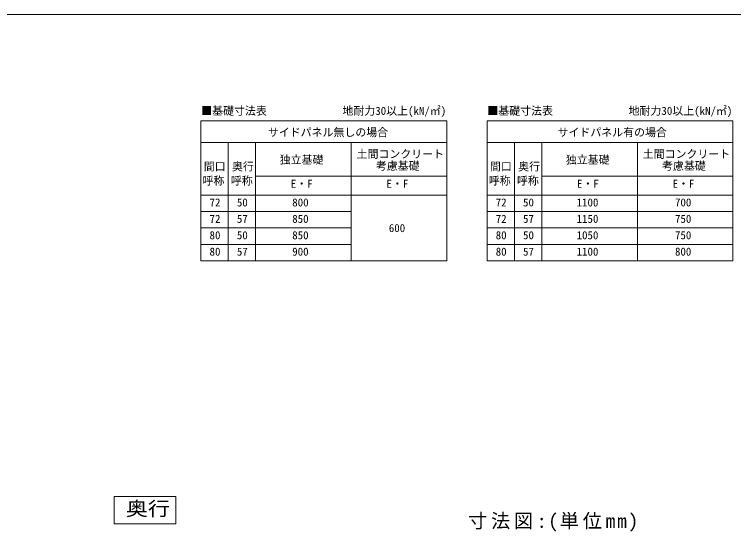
# Model space of a CAD drawing. Units: millimetres at full size, sheet at 1:40; details may follow other scales. Extents: x -11243 to 21331, y -7760 to 7760.
# Drawn here: x -543 to 9988, y 188 to 7760 of the extents above; entities that cross this region are included whole.
import ezdxf
from ezdxf.enums import TextEntityAlignment as Align

# ---------------------------------------------------------------- set-up
doc = ezdxf.new("R2010")
doc.units = ezdxf.units.MM
doc.header["$LTSCALE"] = 40
for name, color, linetype, lineweight in [('0-6_OTH_LINE', 6, 'Continuous', 9), ('8-0', 7, 'Continuous', 9), ('F-0_240', 7, 'Continuous', 9)]:
    doc.layers.add(name, color=color, linetype=linetype, lineweight=lineweight)
doc.styles.add('ＭＳ ゴシック', font='')
doc.styles.get('ＭＳ ゴシック').set_extended_font_data('MS Gothic')

msp = doc.modelspace()

# ---------------------------------------------------------------- linework, layer by layer
at = {"layer": '0-6_OTH_LINE', "color": 3}
msp.add_lwpolyline([(917.85, 701.93), (1819.72, 701.93), (1819.72, 302.6), (917.85, 302.6)], close=True, dxfattribs=at)
at = {"layer": '8-0', "lineweight": 18}
for p, q in [((2188.62, 6200.17), (2188.62, 4153.06)), ((2188.62, 6200.17), (5788.62, 6200.17)), ((6378.29, 6200.17), (6378.29, 4153.06)), ((6378.29, 6200.17), (9978.29, 6200.17)), ((2188.62, 5882.41), (5788.62, 5882.41)), ((2988.62, 5882.41), (2988.62, 4153.06)), ((6378.29, 5882.41), (9978.29, 5882.41)), ((7178.29, 5882.41), (7178.29, 4153.06)), ((2988.62, 5393.39), (5788.62, 5393.39)), ((7178.29, 5393.39), (9978.29, 5393.39)), ((2188.62, 5113.06), (5788.62, 5113.06)), ((6378.29, 5113.06), (9978.29, 5113.06)), ((2188.62, 4873.06), (4388.62, 4873.06)), ((6378.29, 4873.06), (9978.29, 4873.06)), ((2188.62, 4633.06), (4388.62, 4633.06)), ((6378.29, 4633.06), (9978.29, 4633.06)), ((2188.62, 4393.06), (4388.62, 4393.06)), ((6378.29, 4393.06), (9978.29, 4393.06)), ((2188.62, 4153.06), (5788.62, 4153.06)), ((6378.29, 4153.06), (9978.29, 4153.06))]:
    msp.add_line(p, q, dxfattribs=at)
at = {"layer": '8-0'}
for p, q in [((5788.62, 6200.17), (5788.62, 4153.06)), ((9978.29, 6200.17), (9978.29, 4153.06)), ((2588.62, 5882.41), (2588.62, 4153.06)), ((2988.62, 5882.41), (2988.62, 4153.06)), ((4388.62, 5882.41), (4388.62, 4153.06)), ((6778.29, 5882.41), (6778.29, 4153.06)), ((7178.29, 5882.41), (7178.29, 4153.06)), ((8578.29, 5882.41), (8578.29, 4153.06))]:
    msp.add_line(p, q, dxfattribs=at)
at = {"layer": 'F-0_240', "color": 5}
msp.add_line((-11242.74, 7760), (10677.26, 7760), dxfattribs=at)

# ---------------------------------------------------------------- texts
at = {"layer": '0-6_OTH_LINE', "color": 2, "style": 'ＭＳ ゴシック', "width": 1.15}
msp.add_text('奥行', height=205.3, dxfattribs=at).set_placement((1089.45, 359.67), align=Align.BOTTOM_LEFT)
at = {"layer": '0-6_OTH_LINE', "color": 2, "insert": (6099.55, 188.04), "char_height": 205.3, "attachment_point": 7, "style": 'ＭＳ ゴシック'}
msp.add_mtext('\\T1.2;寸法図:(単位mm)', dxfattribs=at)
at = {"layer": '8-0', "style": 'ＭＳ ゴシック'}
for s, p in [('■基礎寸法表', (2192.79, 6254.02)), ('地耐力30以上(kN/㎡)', (4260.95, 6254.02)), ('■基礎寸法表', (6382.46, 6254.02)), ('地耐力30以上(kN/㎡)', (8450.63, 6254.02)), ('サイドパネル無しの場合', (3169.31, 5939.93)), ('サイドパネル有の場合', (7410.47, 5939.93)), ('独立基礎', (3342.15, 5538.29)), ('土間コンクリート', (4467.79, 5621.86)), ('独立基礎', (7531.83, 5538.29)), ('土間コンクリート', (8657.46, 5621.86)), ('間口', (2229.57, 5438.51)), ('奥行', (2643.31, 5438.51)), ('考慮基礎', (4750.26, 5448.39)), ('間口', (6419.25, 5438.51)), ('奥行', (6832.99, 5438.51)), ('考慮基礎', (8939.94, 5448.39)), ('呼称', (2212.76, 5230.81)), ('呼称', (2626.49, 5230.81)), ('呼称', (6402.43, 5230.81)), ('呼称', (6816.17, 5230.81)), ('E・F', (3504.4, 5186.66)), ('E・F', (4904.4, 5186.66)), ('E・F', (7694.07, 5186.66)), ('E・F', (9094.07, 5186.66)), ('72', (2314.89, 4913.06)), ('50', (2714.89, 4913.06)), ('800', (3525.52, 4913.06)), ('72', (6504.56, 4913.06)), ('50', (6904.56, 4913.06)), ('1100', (7688.89, 4913.06)), ('700', (9129.44, 4913.57)), ('72', (2314.89, 4673.06)), ('57', (2714.89, 4673.06)), ('850', (3525.52, 4673.06)), ('72', (6504.56, 4673.06)), ('57', (6904.56, 4673.06)), ('1150', (7688.89, 4673.06)), ('750', (9129.44, 4673.57)), ('600', (4939.77, 4538.26)), ('80', (2314.89, 4433.06)), ('50', (2714.89, 4433.06)), ('850', (3525.52, 4433.06)), ('80', (6504.56, 4433.06)), ('50', (6904.56, 4433.06)), ('1050', (7688.89, 4433.06)), ('750', (9129.44, 4433.57)), ('80', (2314.89, 4193.06)), ('57', (2714.89, 4193.06)), ('900', (3525.52, 4193.06)), ('80', (6504.56, 4193.06)), ('57', (6904.56, 4193.06)), ('1100', (7688.89, 4193.06)), ('800', (9129.44, 4193.57))]:
    msp.add_text(s, height=117.3, dxfattribs=at).set_placement(p, align=Align.BOTTOM_LEFT)

doc.saveas('drawing.dxf')
